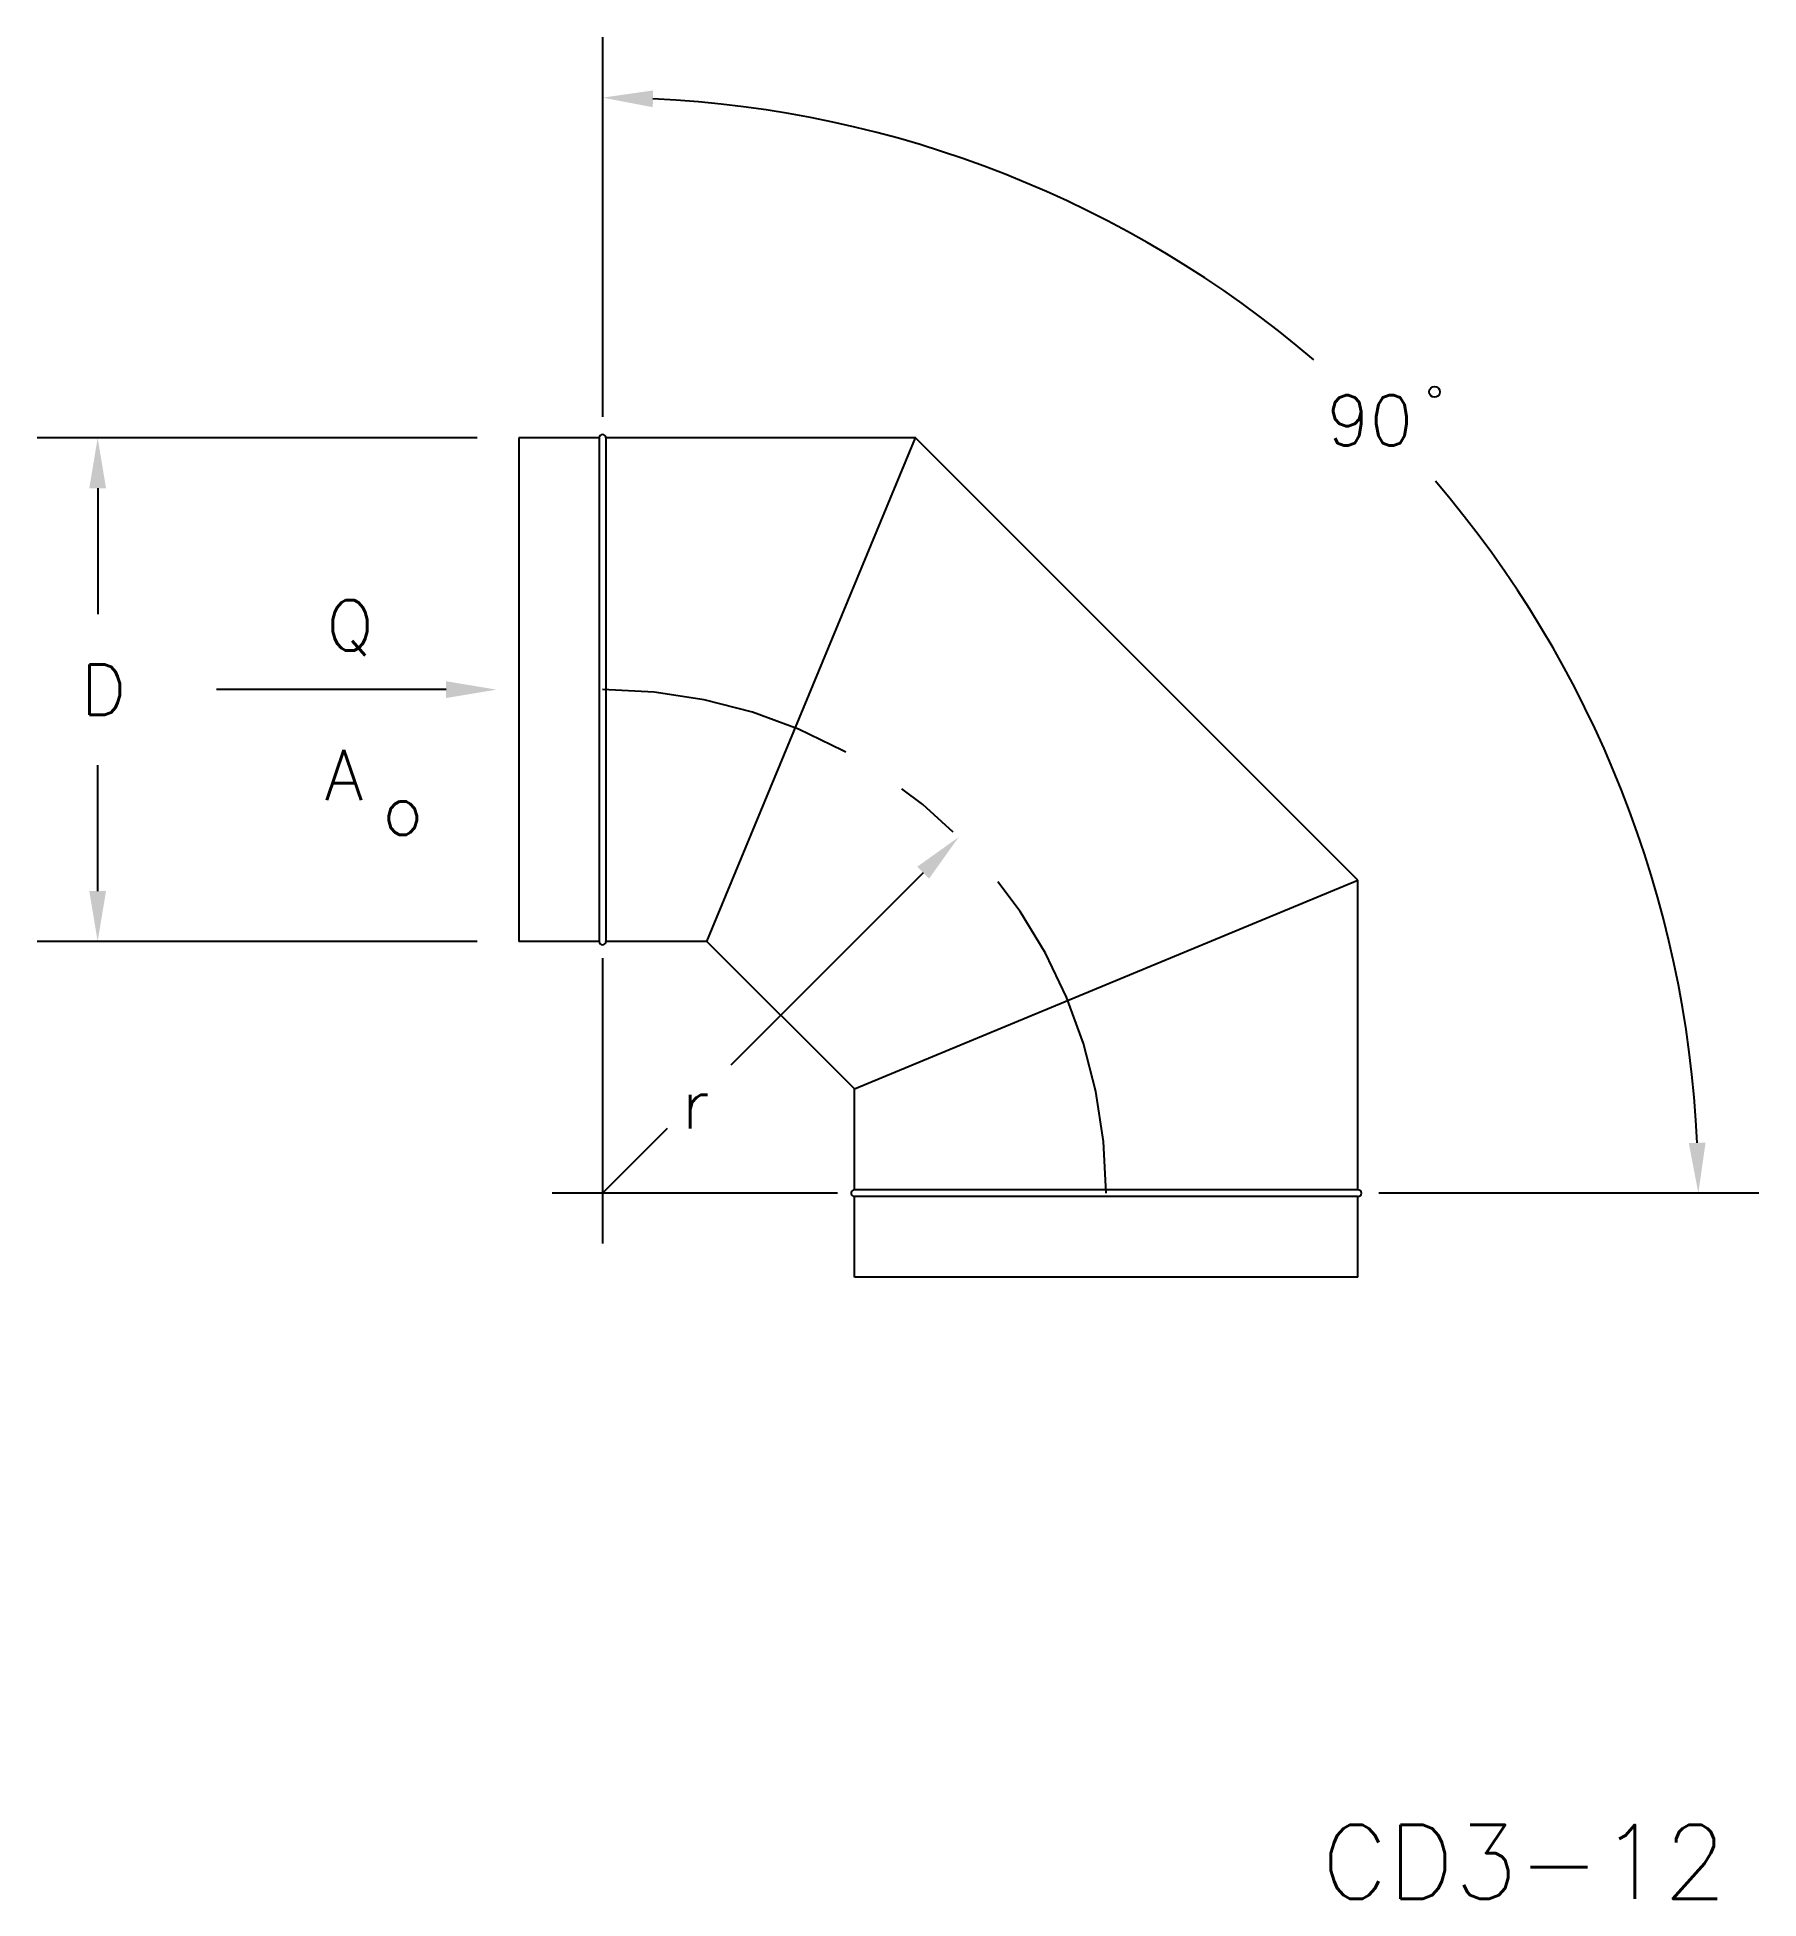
# Model space of a CAD drawing. Extents: x 3.15 to 8.28, y 1.55 to 7.1.
import ezdxf
from ezdxf.enums import TextEntityAlignment as Align

# ---------------------------------------------------------------- set-up
doc = ezdxf.new("R2010")
doc.units = 0
doc.header["$LTSCALE"] = 0.8
doc.header["$MEASUREMENT"] = 0
doc.linetypes.add('CENTER', pattern=[2, 1.25, -0.25, 0.25, -0.25])
doc.layers.get('0').update_dxf_attribs({"linetype": 'CONTINUOUS'})
doc.layers.add('NUMBER', color=7, linetype='CONTINUOUS')
doc.styles.add('ROMANS', font='romans')

msp = doc.modelspace()

# ---------------------------------------------------------------- linework, layer by layer
for p, q in [((4.8338, 7.0961), (4.8338, 5.9649)), ((4.4597, 5.9024), (3.1498, 5.9024)), ((4.5838, 5.9024), (4.5838, 4.4024)), ((4.8238, 5.9024), (4.5838, 5.9024)), ((4.8238, 5.9024), (4.8238, 4.4024)), ((5.7658, 5.9024), (4.8438, 5.9024)), ((4.8438, 5.9024), (4.8438, 4.4024)), ((5.1445, 4.4024), (5.7658, 5.9024)), ((7.0838, 4.5844), (5.7658, 5.9024)), ((3.3298, 5.7524), (3.3298, 5.3774)), ((4.3678, 5.1524), (3.6834, 5.1524)), ((3.3298, 4.5524), (3.3298, 4.9274)), ((5.7884, 4.607), (5.2153, 4.0338)), ((5.5838, 3.9631), (7.0838, 4.5844)), ((7.0838, 3.6624), (7.0838, 4.5844)), ((4.4597, 4.4024), (3.1498, 4.4024)), ((4.8238, 4.4024), (4.5838, 4.4024)), ((5.1445, 4.4024), (4.8438, 4.4024)), ((5.5838, 3.9631), (5.1445, 4.4024)), ((4.8338, 4.3524), (4.8338, 3.5024)), ((5.5838, 3.6624), (5.5838, 3.9631)), ((5.026, 3.8445), (4.8338, 3.6524)), ((7.0838, 3.6624), (5.5838, 3.6624)), ((5.5338, 3.6524), (4.6838, 3.6524)), ((5.5838, 3.4024), (5.5838, 3.6424)), ((7.0838, 3.6424), (5.5838, 3.6424)), ((7.0838, 3.4024), (7.0838, 3.6424)), ((8.2776, 3.6524), (7.1463, 3.6524)), ((7.0838, 3.4024), (5.5838, 3.4024))]:
    msp.add_line(p, q)
msp.add_circle((7.3118, 6.0396), 0.0161)
for centre, radius, start, end in [((4.8338, 3.6524), 3.2638, 49.5272, 87.3665), ((4.8338, 5.9024), 0.01, 0, 180), ((4.8338, 3.6524), 3.2638, 2.6335, 40.5335), ((4.8338, 4.4024), 0.01, 180, 0), ((5.5838, 3.6524), 0.01, 90, 270), ((7.0838, 3.6524), 0.01, 270, 90)]:
    msp.add_arc(centre, radius, start, end)
at = {"linetype": 'CENTER'}
msp.add_arc((4.8338, 3.6524), 1.5, 0, 90, dxfattribs=at)
for points in [[(4.9832, 6.8877), (4.9844, 6.9377), (4.8338, 6.9161)], [(3.3548, 5.7524), (3.3048, 5.7524), (3.3298, 5.9024)], [(4.3678, 5.1774), (4.3678, 5.1274), (4.5178, 5.1524)], [(5.8061, 4.5893), (5.7707, 4.6247), (5.8945, 4.7131)], [(3.3548, 4.5524), (3.3048, 4.5524), (3.3298, 4.4024)], [(8.0691, 3.8018), (8.1191, 3.8029), (8.0976, 3.6524)]]:
    msp.add_solid(points)

# ---------------------------------------------------------------- texts
at = {"style": 'ROMANS'}
for s, p in [('90', (6.9905, 5.8801)), ('Q', (4.0106, 5.2688)), ('D', (3.2798, 5.0774)), ('A', (4.0055, 4.8235)), ('o', (4.1775, 4.7196))]:
    msp.add_text(s, height=0.15, dxfattribs=at).set_placement(p)
msp.add_text('r', height=0.15, dxfattribs=at).set_placement((5.1106, 3.9198), align=Align.MIDDLE)
at = {"layer": 'NUMBER', "style": 'ROMANS'}
msp.add_text('CD3-12', height=0.22, dxfattribs=at).set_placement((6.9751, 1.5501))

doc.saveas('drawing.dxf')
